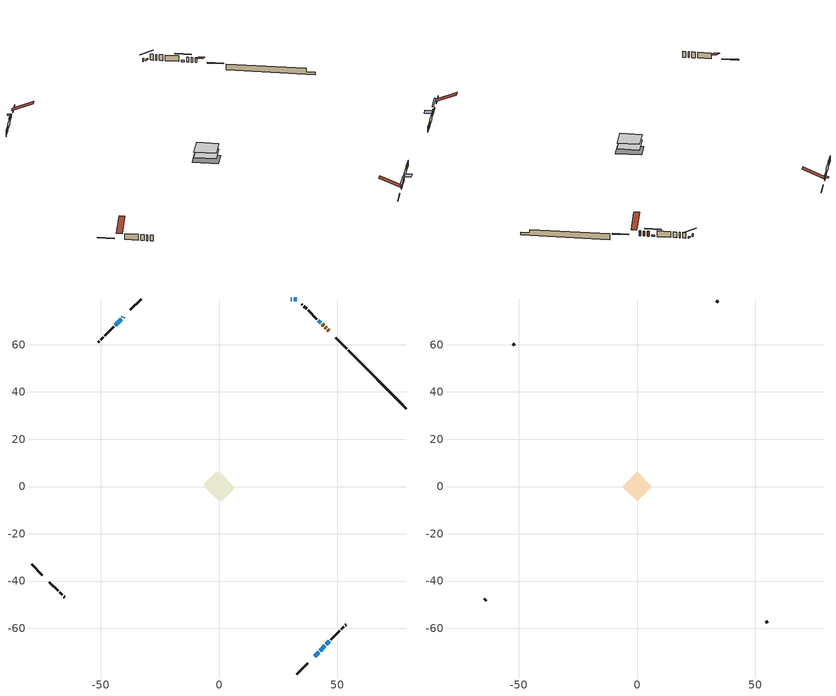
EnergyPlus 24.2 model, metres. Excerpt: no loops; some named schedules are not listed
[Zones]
conditioned space
 floor adiabatic (AdiabaticFloorConstruction): -6.16,0 0,6.16 6.16,0 0,-6.16 z0.61
 floor foundation (Slab1 construction): -6.18,1.09 -1.09,6.18 6.18,-1.09 1.09,-6.18 z-1.83
 wall outside (RimJoist1 construction): 32.85,-79.31 37.49,-74.67 / -79.31,-32.85 -74.67,-37.49 / -32.85,79.31 -37.49,74.67 / 53.93,58.23 49.3,62.87 z0.61:0.91
 wall outside (AdiabaticWallConstruction 1): 46.38,65.78 45.95,66.21 / 45.3,66.86 44.87,67.29 / 44.21,67.95 43.6,68.56 z0.61:2.64
 wall outside (AdiabaticWallConstruction): -40.4,71.76 -40.76,71.4 / 42.78,-69.38 44.72,-67.44 z0.61:1.63; 40.4,-71.76 42.13,-70.03 / 32.85,79.31 31.63,79.31 / 42.95,69.21 42.08,70.08 z0.61:1.22; -41.42,70.74 -43.93,68.23 z0.61:2.13; 30.7,79.31 30.28,79.31 z0.61:1.83; 45.38,-66.78 46.67,-65.49 z0.61:2.64
 wall outside (Wall1 construction): 47.33,-64.83 51.09,-61.07 / -71.76,-40.4 -68,-44.16 / -44.59,67.57 -48.35,63.81 / 41.43,70.73 37.67,74.49 z0.61:3.05
 wall outside (Wall2 construction): 51.74,-60.42 52.81,-59.35 / -67.34,-44.82 -66.28,-45.88 / -49,63.16 -50.06,62.1 / 37.01,75.15 35.95,76.21 z0.61:3.05
 wall outside (Wall3 construction): 53.46,-58.7 53.79,-58.37 / -65.63,-46.53 -65.3,-46.86 / -50.72,61.44 -51.04,61.12 / 35.3,76.86 34.97,77.19 z0.61:3.05
 wall foundation (FoundationWall1 construction): 54.59,57.57,-1.83 54.59,57.57,0.61 76.84,35.32,0.61 76.84,35.32,-0.74 79.31,32.85,-0.74 79.31,32.85,-1.83
 window (WindowConstruction 3): -40.4,71.76 -40.76,71.4 z0.61:1.62
 window (WindowConstruction 6): 40.4,-71.76 42.13,-70.03 z0.61:1.22
 window (WindowConstruction 7): 32.85,79.31 31.63,79.31 z0.61:1.22
 window (WindowConstruction): -41.42,70.74 -43.93,68.23 z0.61:2.13
 window (WindowConstruction 1): 42.78,-69.38 44.72,-67.44 z0.61:1.62
 window (WindowConstruction 4): 30.7,79.31 30.28,79.31 z0.61:1.83
 window (WindowConstruction 2): 45.38,-66.78 46.67,-65.49 z0.61:2.64
 window (WindowConstruction 5): 42.95,69.21 42.09,70.08 z0.61:1.22
 door (Door): 46.38,65.78 45.95,66.21 z0.61:2.64
 door (Door 1): 45.3,66.87 44.87,67.29 z0.61:2.64
 door (Door 2): 44.21,67.95 43.6,68.56 z0.61:2.64
 ceiling adiabatic (AdiabaticFloorConstruction): 0,-6.16 6.16,0 0,6.16 -6.16,0 z0.61
attic - vented
 floor to conditioned space (Floor1 construction Reversed): -6.16,0 0,6.16 6.16,0 0,-6.16 z3.05
 wall outside (Wall4 construction): 54.44,-57.72 55.25,-56.91 / -64.65,-47.51 -63.84,-48.32 / -51.7,60.46 -52.51,59.65 / 34.32,77.84 33.51,78.65 z0.61:3.05
 roof outside (Roof1 construction): 39.75,-72.41,3.05 33.83,-66.5,6.53 32.23,-68.1,6.53 38.14,-74.02,3.05; -72.41,-39.75,3.05 -66.5,-33.83,6.53 -68.1,-32.23,6.53 -74.02,-38.14,3.05; -39.75,72.41,3.05 -33.83,66.5,6.53 -32.23,68.1,6.53 -38.14,74.02,3.05; 47.04,65.12,3.05 41.12,59.21,6.53 42.72,57.61,6.53 48.64,63.52,3.05
shading: -40.97,71.19 -40.19,71.97 -41.27,73.04 -42.05,72.26 z1.92; 43.99,-68.17 38.54,-73.62 38.83,-73.92 44.28,-68.46 z3.86; 28.99,79.31 35.49,79.31 35.49,79.72 28.99,79.72 z3.86; -44.07,68.09 -41.28,70.88 -41.57,71.17 -44.37,68.38 z2.34; 44.87,-67.29 42.64,-69.52 42.93,-69.81 45.16,-67.59 z1.83; 46.88,-65.28 45.17,-66.99 47.33,-69.15 49.04,-67.43 z2.94; 40.22,71.94 44.81,67.35 45.1,67.64 40.51,72.23 z3.86
[Building]
Building 1: Terrain=Suburbs
[Site:Location]
Quebec Intl AP_QC: Latitude {deg}=46.8; Longitude {deg}=-71.38; Time Zone {hr}=-5; Elevation {m}=74; Keep Site Location Information=Yes
[Site:GroundTemperature:Shallow]
0.0108218, -2.24938, -2.43038, -1.3578, 2.94801, 7.23376, 10.9493, 13.303, 13.5029, 11.5886, 7.96783, 3.81355
[Site:WaterMainsTemperature]
Calculation Method=Schedule; Temperature Schedule=mains temperature schedule
[Material] Roughness=Rough; Thermal Absorptance=0.9
Name | Thickness {m} | Conductivity {W/m-K} | Density {kg/m3} | Specific Heat {J/kg-K} | Solar Absorptance | Visible Absorptance
asphalt or fiberglass shingles | 0.00635 | 0.162714 | 1121.4 | 1465.45 | 0.4 | 0.4
ceiling loosefill ins | 0.254 | 0.0480833 | 16.02 | 1046.75 | 0.7 | 0.7
ceiling stud and cavity | 0.1397 | 0.112695 | 65.682 | 1177.47 | 0.7 | 0.7
concrete 4.0 in. | 0.1016 | 1.803125 | 2242.8 | 837.4 | 0.7 | 0.7
concrete 8.0 in. | 0.2032 | 1.803125 | 2242.8 | 837.4 | 0.7 | 0.7
door material | 0.04445 | 0.0451087 | 512.64 | 1214.23 | 0.7 | 0.7
floor covering | 0.0127 | 0.0433444 | 54.468 | 1339.84 | 0.6 | 0.6
floor rigid ins; wall rigid ins 1 | 0.512978 | 0.029427 | 32.04 | 1214.23 | 0.7 | 0.7
floor stud and cavity | 0.1397 | 1.75129 | 37.0049 | 1207.88 | 0.7 | 0.7
furniture material conditioned space 1 | 0.1524 | 0.115458 | 640.8 | 1214.23 | 0.6 | 0.6
gypsum board | 0.0127 | 0.160291 | 801 | 837.4 | 0.6 | 0.6
gypsum board 1 | 0.0127 | 0.160291 | 801 | 837.4 | 0.7 | 0.7
osb sheathing 0.5 in. | 0.0127 | 0.115458 | 512.64 | 1214.23 | 0.7 | 0.7
osb sheathing 0.75 in. | 0.01905 | 0.115458 | 512.64 | 1214.23 | 0.7 | 0.7
osb sheathing 2.0 in. | 0.0508 | 0.115458 | 512.64 | 1214.23 | 0.7 | 0.7
rim joist rigid ins; wall rigid ins | 0.051816 | 0.029427 | 32.04 | 1214.23 | 0.7 | 0.7
rim joist stud and cavity | 0.0508 | 0.0369597 | 125.044 | 1163.47 | 0.6 | 0.6
wall stud and cavity | 0.1397 | 0.124747 | 139.0536 | 1170.24 | 0.7 | 0.7
wall stud and cavity 1 | 0.1397 | 0.217966 | 139.0536 | 1170.24 | 0.7 | 0.7
wall stud and cavity 2 | 0.1397 | 0.39278 | 139.0536 | 1170.24 | 0.7 | 0.7
wall stud and cavity 3 | 0.0889 | 6.1454 | 50.32683 | 1063.81 | 0.6 | 0.6
wall stud and cavity 4 | 0.0889 | 0.380278 | 52.3479 | 1209.89 | 0.7 | 0.7
wall stud and cavity 5 | 0.0889 | 0.391764 | 83.0341 | 1211.67 | 0.7 | 0.7
wood siding | 0.0254 | 0.102417 | 544.68 | 1172.36 | 0.4 | 0.4
wood siding 1 | 0.00254 | 0.102417 | 544.68 | 1172.36 | 0.4 | 0.4
wood siding 2; wood siding 3; wood siding 4 | 0.0254 | 0.102417 | 544.68 | 1172.36 | 0.7 | 0.7
[WindowMaterial:SimpleGlazingSystem]
Name | U-Factor {W/m2-K} | Solar Heat Gain Coefficient
WindowMaterial | 2.907136 | 0.64
WindowMaterial 1 | 2.961077 | 0.56
WindowMaterial 2 | 2.97584 | 0.59
WindowMaterial 3 | 2.992306 | 0.59
WindowMaterial 4 | 3.04 | 0.45
WindowMaterial 5 | 2.76916 | 0.49
WindowMaterial 6 | 5.45542 | 0.7
[Construction]
AdiabaticFloorConstruction: floor stud and cavity, floor rigid ins, osb sheathing 0.75 in., floor covering
AdiabaticWallConstruction: wood siding 3, wall rigid ins 1, wall stud and cavity 4, gypsum board
AdiabaticWallConstruction 1: wood siding 4, wall rigid ins 1, wall stud and cavity 4, gypsum board
Door; Door 1; Door 2: door material
Floor1 construction Reversed: gypsum board, ceiling stud and cavity, ceiling loosefill ins
FoundationWall1 construction: concrete 8.0 in., gypsum board 1
furniture construction conditioned space 1: furniture material conditioned space 1
PartitionWallConstruction: gypsum board, wall stud and cavity 5, gypsum board
RimJoist1 construction: wood siding 2, rim joist rigid ins, osb sheathing 2.0 in., rim joist stud and cavity
Roof1 construction: asphalt or fiberglass shingles
Slab1 construction: concrete 4.0 in.
Wall1 construction: wood siding, wall rigid ins, osb sheathing 0.5 in., wall stud and cavity, gypsum board
Wall2 construction: wood siding, wall rigid ins, osb sheathing 0.5 in., wall stud and cavity 1, gypsum board
Wall3 construction: wood siding, wall rigid ins, osb sheathing 0.5 in., wall stud and cavity 2, gypsum board
Wall4 construction: wood siding 1, wall stud and cavity 3
WindowConstruction: WindowMaterial
WindowConstruction 1: WindowMaterial 1
WindowConstruction 2: WindowMaterial 2
WindowConstruction 3: WindowMaterial 3
WindowConstruction 4: WindowMaterial 4
WindowConstruction 5; WindowConstruction 6: WindowMaterial 5
WindowConstruction 7: WindowMaterial 6
[Zone] Multiplier=1; Part of Total Floor Area=Yes
Name | Volume {m3}
attic - vented | 42.3122
conditioned space | 382.3
[Space]
Name | Zone | Volume {m3}
attic - vented 1 | attic - vented | 42.3122
conditioned space 1 | conditioned space | 382.3
[ZoneInfiltration:EffectiveLeakageArea]
infil attic - vented 1: Zone or Space=attic - vented 1; Schedule=Always On Discrete; Effective Air Leakage Area {cm2}=2799.14; Stack Coefficient=0.000411941; Wind Coefficient=1.37132e-05
[ZoneMixing]
whole house fan mix: Zone or Space=attic - vented; Schedule=Always On Continuous; Design Flow Rate Calculation Method=Flow/Zone; Design Flow Rate {m3/s}=0; Source Zone or Space=conditioned space
[SurfaceProperty:ExposedFoundationPerimeter]
Slab1: Exposed Perimeter Calculation Method=TotalExposedPerimeter; Total Exposed Perimeter {m}=34.962
[InternalMass] Zone or ZoneList=conditioned space; Space or SpaceList=conditioned space 1
Name | Construction | Surface Area {m2}
furniture mass conditioned space 1 | furniture construction conditioned space 1 | 59.9318
partition wall mass | PartitionWallConstruction | 149.83
[Lights]
interior lighting: Zone or ZoneList or Space or SpaceList=conditioned space 1; Schedule=interior lighting schedule; Design Level Calculation Method=LightingLevel; Lighting Level {W}=343.2; Return Air Fraction=0; Fraction Radiant=0.6; Fraction Visible=0.2; Fraction Replaceable=1
[People]
occupants: Zone or ZoneList or Space or SpaceList=conditioned space 1; Number of People Schedule=occupants schedule; Number of People Calculation Method=People; Number of People=3; Fraction Radiant=0.314171; Sensible Heat Fraction=0.56303; Activity Level Schedule=occupants activity schedule; Carbon Dioxide Generation Rate {m3/s-W}=0; Enable ASHRAE 55 Comfort Warnings=No; Mean Radiant Temperature Calculation Type=EnclosureAveraged
[ElectricEquipment] Zone or ZoneList or Space or SpaceList=conditioned space 1; Design Level Calculation Method=EquipmentLevel
Name | Schedule | Design Level {W} | Fraction Latent | Fraction Radiant | Fraction Lost
clothes dryer | clothes dryer schedule | 140.772 | 0.015 | 0.081 | 0.85
clothes washer | clothes washer schedule | 32.1985 | 0.03 | 0.162 | 0.7
cooking range | cooking range schedule | 215.147 | 0.08 | 0.432 | 0.2
dishwasher | dishwasher schedule | 66.8632 | 0.3 | 0.18 | 0.4
fridge | fridge schedule | 72.9452 | 0 | 0.6 | 0
mech vent bath fan 0 | mech vent bath fan 0 schedule | 50.2 | 0 | 0 | 1
mech vent bath fan 1 | mech vent bath fan 1 schedule | 50.2 | 0 | 0 | 1
mech vent house fan | mech vent house fan schedule | 0 | 0 | 0 | 1
mech vent house fan cfis | mech vent house fan cfis schedule | 0 | 0 | 0 | 0
mech vent range fan 0 | mech vent range fan 0 schedule | 57 | 0 | 0 | 1
misc plug loads | misc plug loads schedule | 494.7 | 0.045 | 0.513 | 0.1
whole house fan | Always On Discrete | 0 | 0 | 0 | 1
[OtherEquipment] Zone or ZoneList or Space or SpaceList=conditioned space 1; Design Level Calculation Method=EquipmentLevel
Name | Fuel Type | Schedule | Design Level {W} | Fraction Latent | Fraction Radiant | Fraction Lost
clothes dryer 1 | Electricity | clothes dryer schedule | 0 | 0.015 | 0.081 | 0.85
cooking range 1 | Electricity | cooking range schedule | 0 | 0.08 | 0.432 | 0.2
general water use latent | None | general water use schedule | 62.594 | 1 | 0 | 0
general water use sensible | None | general water use schedule | -61.6891 | 0 | 0.6 | 0
mech vent house fan latent load | None | Always On Discrete | 0 | 1 | 0 | 0
mech vent house fan sensible load | None | Always On Discrete | 0 | 0 | 0 | 0
water heater energy adjustment1 | Electricity | Always On Discrete | 0.01 | 0 | 0 | 1
[ZoneInfiltration:DesignFlowRate] Zone or ZoneList or Space or SpaceList=conditioned space 1; Schedule=Always On Discrete; Design Flow Rate Calculation Method=Flow/Zone; Design Flow Rate {m3/s}=0
infil flow; natural vent flow; whole house fan flow
[AvailabilityManager:Scheduled]
furnace airloop Availability Manager: Schedule=Always On Discrete
[Foundation:Kiva]
Foundation Kiva 1: Initial Indoor Air Temperature {C}=18; Wall Height Above Grade {m}=0.609996; Wall Depth Below Slab {m}=0.2032
[Foundation:Kiva:Settings]
Soil Conductivity {W/m-K}=0.849921; Soil Density {kg/m3}=1842.3; Soil Specific Heat {J/kg-K}=418.7; Ground Solar Absorptivity=0.9; Ground Thermal Absorptivity=0.9; Ground Surface Roughness {m}=0.03; Far-Field Width {m}=40; Deep-Ground Boundary Condition=ZeroFlux; Deep-Ground Depth {m}=40; Minimum Cell Dimension {m}=0.2; Maximum Cell Growth Coefficient=3; Simulation Timestep=Timestep
[Exterior:Lights]
exterior lighting: Schedule=exterior lighting schedule; Design Level {W}=75.6
[EnergyManagementSystem:GlobalVariable]
furnace_airloop_Fan_RTF
infil_program_Qfan
infil_program_Qinf
natural_vent_program_Qnv
natural_vent_program_Qwhf
[EnergyManagementSystem:Sensor]
Name | Output:Variable or Output:Meter Index Key | Output:Variable or Output:Meter
airflow_gain | infil flow | Infiltration Sensible Heat Gain Energy
airflow_gain_1 | natural vent flow | Infiltration Sensible Heat Gain Energy
airflow_gain_2 | whole house fan flow | Infiltration Sensible Heat Gain Energy
airflow_loss | infil flow | Infiltration Sensible Heat Loss Energy
airflow_loss_1 | natural vent flow | Infiltration Sensible Heat Loss Energy
airflow_loss_2 | whole house fan flow | Infiltration Sensible Heat Loss Energy
clg_load_cond |  | Cooling:EnergyTransfer:Zone:CONDITIONED SPACE
clg_sp_s; clg_sp_s_1 | cooling setpoint | Schedule Value
clothes_dryer_exhaust_0_sch_s | clothes dryer exhaust 0 schedule | Schedule Value
cool_season | cooling season schedule | Schedule Value
htg_load_cond |  | Heating:EnergyTransfer:Zone:CONDITIONED SPACE
htg_sp_s; htg_sp_s_1 | heating setpoint | Schedule Value
ig_ee_conv | clothes dryer | Electric Equipment Convective Heating Energy
ig_ee_conv_2 | cooking range | Electric Equipment Convective Heating Energy
ig_ee_conv_4 | fridge | Electric Equipment Convective Heating Energy
ig_ee_conv_5 | misc plug loads | Electric Equipment Convective Heating Energy
ig_ee_conv_6 | whole house fan | Electric Equipment Convective Heating Energy
ig_ee_rad | clothes dryer | Electric Equipment Radiant Heating Energy
ig_ee_rad_2 | cooking range | Electric Equipment Radiant Heating Energy
ig_ee_rad_4 | fridge | Electric Equipment Radiant Heating Energy
ig_ee_rad_5 | misc plug loads | Electric Equipment Radiant Heating Energy
ig_ee_rad_6 | whole house fan | Electric Equipment Radiant Heating Energy
ig_lgt_conv | interior lighting | Lights Convective Heating Energy
ig_lgt_rad | interior lighting | Lights Radiant Heating Energy
ig_lgt_vis | interior lighting | Lights Visible Radiation Heating Energy
ig_oe_conv | clothes dryer 1 | Other Equipment Convective Heating Energy
ig_oe_conv_1 | cooking range 1 | Other Equipment Convective Heating Energy
ig_oe_conv_2 | general water use latent | Other Equipment Convective Heating Energy
ig_oe_conv_3 | general water use sensible | Other Equipment Convective Heating Energy
ig_oe_conv_4 | water heater energy adjustment1 | Other Equipment Convective Heating Energy
ig_oe_rad | clothes dryer 1 | Other Equipment Radiant Heating Energy
ig_oe_rad_1 | cooking range 1 | Other Equipment Radiant Heating Energy
ig_oe_rad_2 | general water use latent | Other Equipment Radiant Heating Energy
ig_oe_rad_3 | general water use sensible | Other Equipment Radiant Heating Energy
ig_oe_rad_4 | water heater energy adjustment1 | Other Equipment Radiant Heating Energy
ig_ppl_conv | occupants | People Convective Heating Energy
ig_ppl_rad | occupants | People Radiant Heating Energy
im_conv | furniture mass conditioned space 1 | Surface Inside Face Convection Heat Gain Energy
im_conv_1 | partition wall mass | Surface Inside Face Convection Heat Gain Energy
im_ig | furniture mass conditioned space 1 | Surface Inside Face Internal Gains Radiation Heat Gain Energy
im_ig_1 | partition wall mass | Surface Inside Face Internal Gains Radiation Heat Gain Energy
im_lgt | furniture mass conditioned space 1 | Surface Inside Face Lights Radiation Heat Gain Energy
im_lgt_1 | partition wall mass | Surface Inside Face Lights Radiation Heat Gain Energy
im_sol | furniture mass conditioned space 1 | Surface Inside Face Solar Radiation Heat Gain Energy
im_sol_1 | partition wall mass | Surface Inside Face Solar Radiation Heat Gain Energy
im_surf | furniture mass conditioned space 1 | Surface Inside Face Net Surface Thermal Radiation Heat Gain Energy
im_surf_1 | partition wall mass | Surface Inside Face Net Surface Thermal Radiation Heat Gain Energy
mech_vent_bath_fan_0_sch_s | mech vent bath fan 0 schedule | Schedule Value
mech_vent_bath_fan_1_sch_s | mech vent bath fan 1 schedule | Schedule Value
mech_vent_range_fan_0_sch_s | mech vent range fan 0 schedule | Schedule Value
mv_conv | mech vent bath fan 0 | Electric Equipment Convective Heating Energy
mv_conv_1 | mech vent bath fan 1 | Electric Equipment Convective Heating Energy
mv_conv_2 | mech vent house fan | Electric Equipment Convective Heating Energy
mv_conv_3 | mech vent house fan cfis | Electric Equipment Convective Heating Energy
mv_conv_4 | mech vent range fan 0 | Electric Equipment Convective Heating Energy
mv_conv_5 | mech vent house fan latent load | Other Equipment Convective Heating Energy
mv_conv_6 | mech vent house fan sensible load | Other Equipment Convective Heating Energy
mv_rad | mech vent bath fan 0 | Electric Equipment Radiant Heating Energy
mv_rad_1 | mech vent bath fan 1 | Electric Equipment Radiant Heating Energy
mv_rad_2 | mech vent house fan | Electric Equipment Radiant Heating Energy
mv_rad_3 | mech vent house fan cfis | Electric Equipment Radiant Heating Energy
mv_rad_4 | mech vent range fan 0 | Electric Equipment Radiant Heating Energy
mv_rad_5 | mech vent house fan latent load | Other Equipment Radiant Heating Energy
mv_rad_6 | mech vent house fan sensible load | Other Equipment Radiant Heating Energy
natural_vent_s | natural vent schedule | Schedule Value
out_pb_s |  | Site Outdoor Air Barometric Pressure
out_wt_s |  | Site Outdoor Air Humidity Ratio
site_vw_s |  | Site Wind Speed
ss_back_out | Window1 | Surface Window Shortwave from Zone Back Out Window Heat Transfer Rate
ss_back_out_1 | Window10 | Surface Window Shortwave from Zone Back Out Window Heat Transfer Rate
ss_back_out_2 | Window12 | Surface Window Shortwave from Zone Back Out Window Heat Transfer Rate
ss_back_out_3 | Window2 | Surface Window Shortwave from Zone Back Out Window Heat Transfer Rate
ss_back_out_4 | Window4 | Surface Window Shortwave from Zone Back Out Window Heat Transfer Rate
ss_back_out_5 | Window7 | Surface Window Shortwave from Zone Back Out Window Heat Transfer Rate
ss_back_out_6 | Window8 | Surface Window Shortwave from Zone Back Out Window Heat Transfer Rate
ss_back_out_7 | Window9 | Surface Window Shortwave from Zone Back Out Window Heat Transfer Rate
ss_conv | Door1 | Surface Inside Face Convection Heat Gain Energy
ss_conv_1 | Door2 | Surface Inside Face Convection Heat Gain Energy
ss_conv_10 | Window9 | Surface Inside Face Convection Heat Gain Energy
ss_conv_2 | Door3 | Surface Inside Face Convection Heat Gain Energy
ss_conv_3 | Window1 | Surface Inside Face Convection Heat Gain Energy
ss_conv_4 | Window10 | Surface Inside Face Convection Heat Gain Energy
ss_conv_5 | Window12 | Surface Inside Face Convection Heat Gain Energy
ss_conv_6 | Window2 | Surface Inside Face Convection Heat Gain Energy
ss_conv_7 | Window4 | Surface Inside Face Convection Heat Gain Energy
ss_conv_8 | Window7 | Surface Inside Face Convection Heat Gain Energy
ss_conv_9 | Window8 | Surface Inside Face Convection Heat Gain Energy
ss_ig | Door1 | Surface Inside Face Internal Gains Radiation Heat Gain Energy
ss_ig_1 | Door2 | Surface Inside Face Internal Gains Radiation Heat Gain Energy
ss_ig_10 | Window9 | Surface Inside Face Internal Gains Radiation Heat Gain Energy
ss_ig_2 | Door3 | Surface Inside Face Internal Gains Radiation Heat Gain Energy
ss_ig_3 | Window1 | Surface Inside Face Internal Gains Radiation Heat Gain Energy
ss_ig_4 | Window10 | Surface Inside Face Internal Gains Radiation Heat Gain Energy
ss_ig_5 | Window12 | Surface Inside Face Internal Gains Radiation Heat Gain Energy
ss_ig_6 | Window2 | Surface Inside Face Internal Gains Radiation Heat Gain Energy
ss_ig_7 | Window4 | Surface Inside Face Internal Gains Radiation Heat Gain Energy
ss_ig_8 | Window7 | Surface Inside Face Internal Gains Radiation Heat Gain Energy
ss_ig_9 | Window8 | Surface Inside Face Internal Gains Radiation Heat Gain Energy
ss_lgt | Door1 | Surface Inside Face Lights Radiation Heat Gain Energy
ss_lgt_1 | Door2 | Surface Inside Face Lights Radiation Heat Gain Energy
ss_lgt_2 | Door3 | Surface Inside Face Lights Radiation Heat Gain Energy
ss_sol | Door1 | Surface Inside Face Solar Radiation Heat Gain Energy
ss_sol_1 | Door2 | Surface Inside Face Solar Radiation Heat Gain Energy
ss_sol_2 | Door3 | Surface Inside Face Solar Radiation Heat Gain Energy
ss_surf | Door1 | Surface Inside Face Net Surface Thermal Radiation Heat Gain Energy
ss_surf_1 | Door2 | Surface Inside Face Net Surface Thermal Radiation Heat Gain Energy
ss_surf_10 | Window9 | Surface Inside Face Net Surface Thermal Radiation Heat Gain Energy
ss_surf_2 | Door3 | Surface Inside Face Net Surface Thermal Radiation Heat Gain Energy
ss_surf_3 | Window1 | Surface Inside Face Net Surface Thermal Radiation Heat Gain Energy
ss_surf_4 | Window10 | Surface Inside Face Net Surface Thermal Radiation Heat Gain Energy
ss_surf_5 | Window12 | Surface Inside Face Net Surface Thermal Radiation Heat Gain Energy
ss_surf_6 | Window2 | Surface Inside Face Net Surface Thermal Radiation Heat Gain Energy
ss_surf_7 | Window4 | Surface Inside Face Net Surface Thermal Radiation Heat Gain Energy
ss_surf_8 | Window7 | Surface Inside Face Net Surface Thermal Radiation Heat Gain Energy
ss_surf_9 | Window8 | Surface Inside Face Net Surface Thermal Radiation Heat Gain Energy
ss_trans_in | Window1 | Surface Window Transmitted Solar Radiation Rate
ss_trans_in_1 | Window10 | Surface Window Transmitted Solar Radiation Rate
ss_trans_in_2 | Window12 | Surface Window Transmitted Solar Radiation Rate
ss_trans_in_3 | Window2 | Surface Window Transmitted Solar Radiation Rate
ss_trans_in_4 | Window4 | Surface Window Transmitted Solar Radiation Rate
ss_trans_in_5 | Window7 | Surface Window Transmitted Solar Radiation Rate
ss_trans_in_6 | Window8 | Surface Window Transmitted Solar Radiation Rate
ss_trans_in_7 | Window9 | Surface Window Transmitted Solar Radiation Rate
ss_trans_out | Window1 | Surface Inside Face Initial Transmitted Diffuse Transmitted Out Window Solar Radiation Rate
ss_trans_out_1 | Window10 | Surface Inside Face Initial Transmitted Diffuse Transmitted Out Window Solar Radiation Rate
ss_trans_out_2 | Window12 | Surface Inside Face Initial Transmitted Diffuse Transmitted Out Window Solar Radiation Rate
ss_trans_out_3 | Window2 | Surface Inside Face Initial Transmitted Diffuse Transmitted Out Window Solar Radiation Rate
ss_trans_out_4 | Window4 | Surface Inside Face Initial Transmitted Diffuse Transmitted Out Window Solar Radiation Rate
ss_trans_out_5 | Window7 | Surface Inside Face Initial Transmitted Diffuse Transmitted Out Window Solar Radiation Rate
ss_trans_out_6 | Window8 | Surface Inside Face Initial Transmitted Diffuse Transmitted Out Window Solar Radiation Rate
ss_trans_out_7 | Window9 | Surface Inside Face Initial Transmitted Diffuse Transmitted Out Window Solar Radiation Rate
s_conv | Floor1 | Surface Inside Face Convection Heat Gain Energy
s_conv_1 | FoundationWall1 | Surface Inside Face Convection Heat Gain Energy
s_conv_10 | Wall1:225 | Surface Inside Face Convection Heat Gain Energy
s_conv_11 | Wall1:315 | Surface Inside Face Convection Heat Gain Energy
s_conv_12 | Wall1:45 | Surface Inside Face Convection Heat Gain Energy
s_conv_13 | Wall2:135 | Surface Inside Face Convection Heat Gain Energy
s_conv_14 | Wall2:225 | Surface Inside Face Convection Heat Gain Energy
s_conv_15 | Wall2:315 | Surface Inside Face Convection Heat Gain Energy
s_conv_16 | Wall2:45 | Surface Inside Face Convection Heat Gain Energy
s_conv_17 | Wall3:135 | Surface Inside Face Convection Heat Gain Energy
s_conv_18 | Wall3:225 | Surface Inside Face Convection Heat Gain Energy
s_conv_19 | Wall3:315 | Surface Inside Face Convection Heat Gain Energy
s_conv_2 | inferred conditioned ceiling | Surface Inside Face Convection Heat Gain Energy
s_conv_20 | Wall3:45 | Surface Inside Face Convection Heat Gain Energy
s_conv_3 | inferred conditioned floor | Surface Inside Face Convection Heat Gain Energy
s_conv_4 | RimJoist1:135 | Surface Inside Face Convection Heat Gain Energy
s_conv_5 | RimJoist1:225 | Surface Inside Face Convection Heat Gain Energy
s_conv_6 | RimJoist1:315 | Surface Inside Face Convection Heat Gain Energy
s_conv_7 | RimJoist1:45 | Surface Inside Face Convection Heat Gain Energy
s_conv_8 | Slab1 | Surface Inside Face Convection Heat Gain Energy
s_conv_9 | Wall1:135 | Surface Inside Face Convection Heat Gain Energy
s_ig | Floor1 | Surface Inside Face Internal Gains Radiation Heat Gain Energy
s_ig_1 | FoundationWall1 | Surface Inside Face Internal Gains Radiation Heat Gain Energy
s_ig_10 | Wall1:225 | Surface Inside Face Internal Gains Radiation Heat Gain Energy
s_ig_11 | Wall1:315 | Surface Inside Face Internal Gains Radiation Heat Gain Energy
s_ig_12 | Wall1:45 | Surface Inside Face Internal Gains Radiation Heat Gain Energy
s_ig_13 | Wall2:135 | Surface Inside Face Internal Gains Radiation Heat Gain Energy
s_ig_14 | Wall2:225 | Surface Inside Face Internal Gains Radiation Heat Gain Energy
